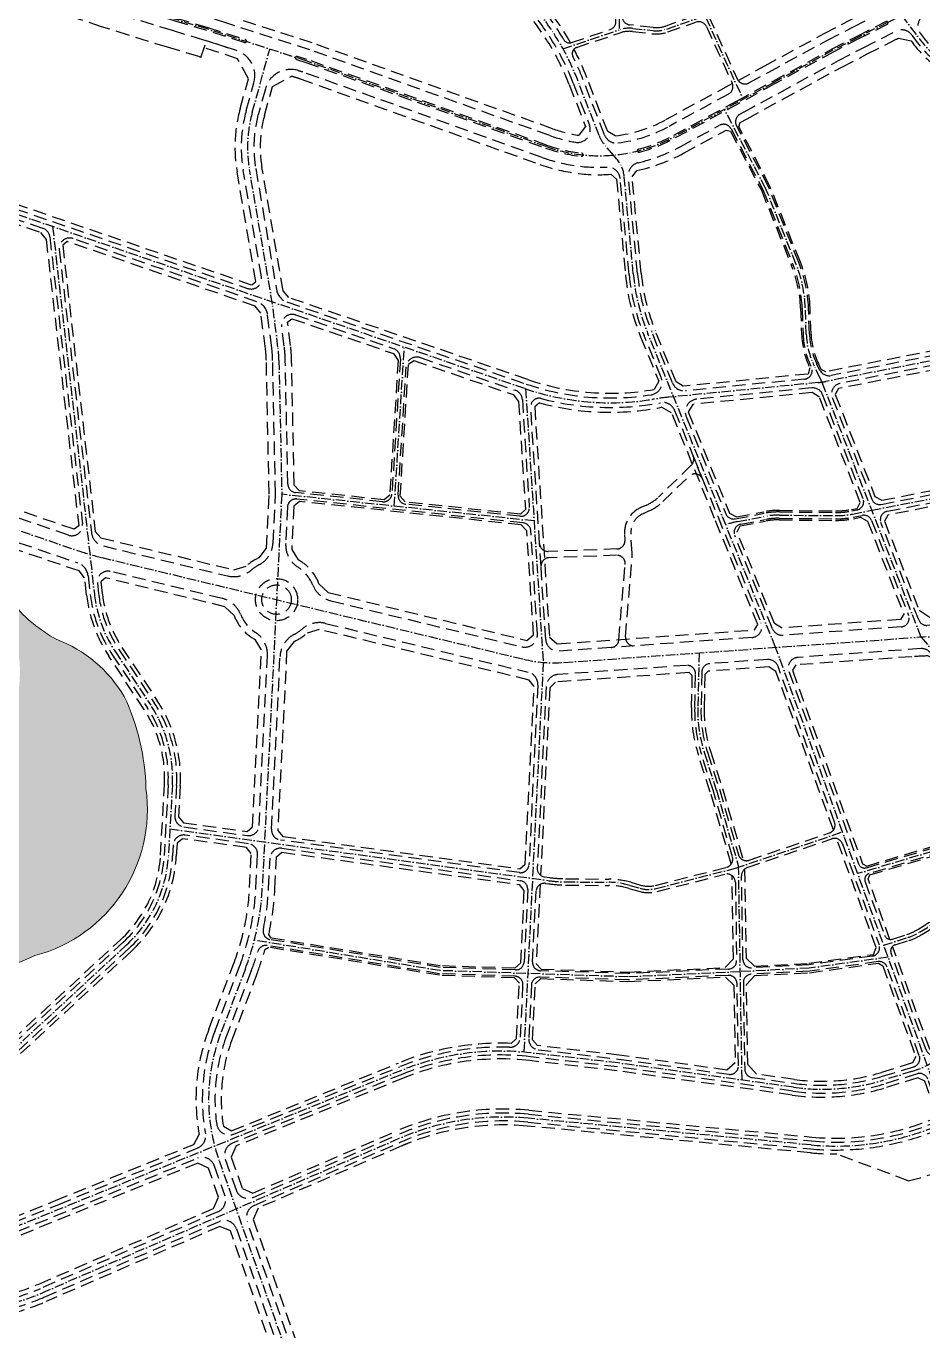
# Model space of a CAD drawing. Header units: metres. Extents: x 566107 to 571261, y 2062953 to 2068466.
# Drawn here: x 567635 to 568487, y 2063615 to 2064854 of the extents above; entities that cross this region are included whole.
import ezdxf

# ---------------------------------------------------------------- set-up
doc = ezdxf.new("R2010")
doc.units = ezdxf.units.M
doc.linetypes.add('ACAD_ISO10W100', pattern=[18.5, 12, -3, 0.5, -3])
doc.linetypes.add('HIDDEN', pattern=[0.375, 0.25, -0.125])
doc.layers.add('datMatNc', color=150, linetype='CONTINUOUS', lineweight=13)
for name, color, linetype in [('hacth sdd', 8, 'CONTINUOUS'), ('LogDg phu', 7, 'CONTINUOUS'), ('TimDg', 222, 'CONTINUOUS'), ('ViaHeSphu', 32, 'CONTINUOUS')]:
    doc.layers.add(name, color=color, linetype=linetype)

msp = doc.modelspace()

# ---------------------------------------------------------------- hatches: boundary and pattern name
at = {"layer": 'hacth sdd'}
h = msp.add_hatch(dxfattribs=at)
h.set_pattern_fill('DASH', color=152, scale=0.5, style=0)
h.set_pattern_definition([(0, (0, 0), (1.5875, 1.5875), [1.5875, -1.5875])])
edge = h.paths.add_edge_path()
edge.add_arc((567409.439482877, 2064045.328761848), 148.5659409522286, 76.35179976346518, 152.7003840690624, ccw=False)
edge.add_line((567444.4950569529, 2064189.699622957), (567477.867174167, 2064177.959347559))
edge.add_line((567477.867174167, 2064177.959347559), (567540.9713856919, 2064159.622732107))
edge.add_arc((567559.9020532921, 2064224.997179553), 68.06018332867325, 253.8504168210014, 340.1410020687476)
edge.add_arc((567488.9586473359, 2064240.859990865), 140.4736999447239, 343.8881606613551, 363.9045468873496)
edge.add_arc((567545.5678099853, 2064239.116065908), 84.30053637577922, 7.70980706688391, 42.30183227612697)
edge.add_line((567607.9172936274, 2064295.853375703), (567546.7788459896, 2064366.386800929))
edge.add_arc((567539.2224577861, 2064359.836915638), 10.00000000062251, 40.9187801760177, 71.1832918045184)
edge.add_line((567542.4478751541, 2064369.302468068), (567229.984379754, 2064475.775406866))
edge.add_line((567229.984379754, 2064475.775406866), (567235.4104146592, 2064484.491091808))
edge.add_line((567235.4104146592, 2064484.491091808), (567556.0925156688, 2064375.217636774))
edge.add_arc((567552.8670983035, 2064365.752084344), 9.999999999186048, 43.03295591236781, 71.18329181774891, ccw=False)
edge.add_line((567560.1767113288, 2064372.576273483), (567623.2950252508, 2064304.968175263))
edge.add_arc((567731.5390515508, 2064395.335912226), 141.0074363763486, 219.8568832772078, 241.3467075162383)
edge.add_arc((567619.0922438592, 2064152.8826137), 126.8974977788511, 30.486607752572297, 69.31085971670842, ccw=False)
edge.add_arc((567534.5939523826, 2064125.388527615), 214.521277917157, 1.1773634486812057, 25.35807071409431, ccw=False)
edge.add_arc((567606.9511447549, 2064109.880586047), 143.5074604831693, -75.14867476411041, 7.977189961455679, ccw=False)
edge.add_arc((567775.1970408432, 2063639.992963159), 356.312927559991, 111.6511517485188, 133.1763741897588)
edge.add_arc((567726.6457406215, 2063691.737588033), 285.3570613012404, 133.1763741899961, 146.7714060176707)
edge.add_arc((567385.2216758681, 2063931.842116379), 132.5291037827885, 268.3869494716492, 320.815577192592, ccw=False)
edge.add_arc((567380.9281455987, 2063779.373453702), 19.99999999942256, 88.38712393226747, 161.948496993472)
edge.add_line((567361.9125784466, 2063785.570889128), (567351.4476648566, 2063753.461435227))
edge.add_line((567351.4476648566, 2063753.461435227), (567332.1915393996, 2063758.920766538))
edge.add_line((567332.1915393996, 2063758.920766538), (567341.2538583825, 2063786.72664483))
edge.add_arc((567322.2382912299, 2063792.924080256), 19.9999999998844, 341.9484969925137, 425.6109726984901)
edge.add_arc((567385.2216758685, 2063931.842116379), 132.529103783184, 198.2797114627122, 245.6111914585301, ccw=False)
edge.add_arc((567491.7679007688, 2063983.816224028), 250.507816456058, 199.0395119997098, 201.9262143987718, ccw=False)
edge.add_arc((567491.767900788, 2063983.816224025), 250.507816473157, 148.8316699562525, 199.0395119975718, ccw=False)

# ---------------------------------------------------------------- linework, layer by layer
at = {"layer": 'datMatNc', "linetype": 'Continuous'}
msp.add_lwpolyline([(567623.2950252508, 2064304.968175263, 0.09404282514558131), (567663.9248170749, 2064271.596620125, -0.171042043311651), (567728.4458793751, 2064217.262403557, -0.105901495999473), (567749.0699404447, 2064129.79638696, -0.3794942581787468), (567643.733790257, 2063971.167110839, 0.09419864720225449), (567531.3911819159, 2063899.834463884, 0.05938919283771991)], format="xyb", dxfattribs=at)
at = {"layer": 'LogDg phu', "linetype": 'HIDDEN', "ltscale": 50}
for points in [[(568112.4684752321, 2064870.586365261, -0.0849013541954209), (568154.7936374525, 2064799.645257384), (568170.2598522492, 2064759.596116322, -0.5794754564461652), (568157.1368115601, 2064743.42912617, -0.04540292158535), (568132.7414940598, 2064749.714826037), (567904.8014558363, 2064831.094908206), (567826.0572873947, 2064856.48927033), (567810.6215260322, 2064861.467179445), (567780.628270253, 2064870.429194893), (567744.2255323324, 2064881.67364383), (567725.2216578388, 2064887.757598304, -0.4156601662961143), (567720.0539075398, 2064897.853450159), (567762.3080602807, 2065027.629061563), (567792.2382649466, 2065119.554005219, -0.4180660477980673), (567802.4216856877, 2065124.650985519), (567935.4803815087, 2065079.386420991, -0.2205237532354463), (567944.6087881036, 2065070.675429731, 0.091448498927731), (567969.5422333549, 2065030.646948267), (568066.6272611186, 2064924.208312495), (568112.4684752186, 2064870.586365277)], [(568200.4631384478, 2064938.531424362, 0.0333845003724167), (568209.2459720343, 2064944.109301342), (568214.461070944, 2064947.932235827, -0.0620810767274913), (568230.0177514625, 2064956.604661068), (568271.4085000171, 2064973.355872329), (568311.771077457, 2064995.621743156, -0.2808392242003739), (568320.0930820504, 2064995.259781566, 0.027535109762419), (568329.9102498464, 2064989.428539927), (568351.4285701868, 2064978.200475462, -0.5186125629709131), (568353.1630346024, 2064965.237877741), (568286.9263036011, 2064903.907214633, 0.1474434992731301), (568277.2792627075, 2064887.482308365), (568275.959785689, 2064882.050068256, 0.0808348235365599), (568275.14470236, 2064871.480522341, -0.3422072071757647), (568269.813035922, 2064863.254595528), (568242.6801300535, 2064853.769837994, -0.1121066771020811), (568230.7991565018, 2064852.421453037), (568208.4059230017, 2064854.900891452, -0.3748521198173825), (568201.2890193721, 2064862.644652898), (568200.2667463932, 2064902.01644406, 0.05448347691001901), (568196.5284022415, 2064929.577042215, -0.3412395672775776), (568200.4631384476, 2064938.531424362)], [(567843.4457248935, 2064840.899850589, -0.9999999999999998), (567842.524945875, 2064838.044650771), (567806.9134676185, 2064849.529066602), (567776.9942865431, 2064858.468948453), (567740.4752443322, 2064869.749322645), (567714.9717985612, 2064877.91406837), (567681.1212176314, 2064888.795377433), (567642.7878017973, 2064900.850206641, -0.9999999999999998), (567643.6877697066, 2064903.712034338), (567682.0302537418, 2064891.654353424), (567715.8881906109, 2064880.770679786), (567741.3753134522, 2064872.61115973), (567777.8664426337, 2064861.339407599), (567807.8034016379, 2064852.394213685), (567843.4457248935, 2064840.899850589)], [(567858.7760916166, 2064615.77055927), (567841.4898764219, 2064716.499695252, -0.1102106737775611), (567844.3176203083, 2064773.486933197), (567851.6259803068, 2064799.985128878, 0.4017190827836611), (567835.1989766508, 2064830.425428776), (567804.095343224, 2064840.456100842), (567774.2324589237, 2064849.379161159), (567737.6250254521, 2064860.686838545), (567712.0698904049, 2064868.868132222), (567678.242603283, 2064879.741953463), (567637.5070886915, 2064892.552178185, 0.4072795587421567), (567625.0416432299, 2064886.238169898), (567565.426164964, 2064711.28610289, 0.4136342786533171), (567571.6475815631, 2064698.60153214), (567845.676032616, 2064604.620022286, 0.569625543045786), (567858.7760916168, 2064615.77055927)], [(568521.6517561462, 2064815.090860337, -0.1298472536618137), (568484.2603084294, 2064847.009686809, -0.4454756986353855), (568488.3665814879, 2064864.372833685)], [(567894.2605470644, 2064811.378546493), (567897.7249617943, 2064810.261300557), (567894.2606445338, 2064811.37851506, 0.4268194137726492), (567862.4873239069, 2064794.232151329), (567855.8856981363, 2064770.296388517, 0.1102106737778145), (567853.3169842246, 2064718.529355574), (567873.0610029805, 2064603.478262682, 0.27418925409048), (567882.9786839861, 2064591.826608011), (568110.2265539983, 2064513.889087827, 0.1234157118596887), (568229.1735321172, 2064503.777877414, 0.4820371392467595), (568238.3663424499, 2064520.148576572), (568222.1089641926, 2064560.074453945, -0.0734979805739072), (568207.9320341868, 2064618.017437851), (568199.43268338, 2064708.924310102, 0.4005344425335604), (568186.9294379365, 2064719.794381566, -0.0976118770399717), (568125.3442759543, 2064728.995724602), (567897.7249617943, 2064810.261300557)], [(568216.4534507046, 2064723.925193594, 0.0665807235424309), (568256.3347181157, 2064739.15062082), (568293.8051917675, 2064759.506984229, -0.4189499738354879), (568304.7144980198, 2064756.182321978), (568334.854190364, 2064698.50261197), (568363.5736313233, 2064626.914749794, -0.0862966128446377), (568372.2611599697, 2064586.026024697), (568373.19022616, 2064561.054375936, 0.1037827789290014), (568380.9298774273, 2064529.968196008), (568380.9252106507, 2064529.977836336, -0.5218782281303203), (568374.5044937346, 2064518.530187338), (568261.4367671732, 2064507.454145239, -0.3318766164643333), (568249.1528984586, 2064514.871499331), (568229.5182683727, 2064563.091441112, -0.0734979805739072), (568215.8972963989, 2064618.762151147), (568207.2614573254, 2064711.128866826, -0.3742049607338671), (568216.4534509359, 2064723.925192624)], [(567421.5781767697, 2064465.425249098), (567502.2878869848, 2064702.282035967, -0.4147930834986336), (567514.9975752464, 2064708.515771983), (567651.1405414958, 2064661.823826402, -0.289486145076956), (567657.8323224561, 2064653.494963915), (567688.832371575, 2064380.986435718, -0.5503608956663817), (567675.6710374157, 2064370.390592392), (567426.57028482, 2064455.27247326, -0.4142135623840932), (567421.57817677, 2064465.425249099)], [(567881.4290269592, 2064536.458196757, 0.0262102819930557), (567880.4564887579, 2064549.675763702), (567878.0398016165, 2064568.776361441, -0.5551137921710348), (567891.2048439893, 2064579.490749219), (567983.946059385, 2064547.683980925, -0.3377163618010151), (567990.6824886815, 2064537.601674485), (567982.6893628682, 2064409.581901837, -0.4268674921836228), (567973.8635507893, 2064402.124790217), (567891.06435295, 2064410.881343194, -0.3776572728676508), (567883.9074833011, 2064418.668683305), (567881.4290269593, 2064536.458196746)], [(568438.3665572025, 2064404.537102656, 0.3631604154700141), (568447.3616027968, 2064399.587191255), (568580.0700087621, 2064425.609957529, 0.4142135623665338), (568586.3811001746, 2064434.999852374), (568566.7141799493, 2064535.295324623, 0.4142135623609168), (568554.9768113943, 2064543.184188889), (568408.2441179897, 2064514.411402737, 0.4671787540553394), (568400.8488152854, 2064500.972559169), (568438.3665572022, 2064404.537102658)], [(568113.1217851493, 2064396.800250237, -0.4648253232173395), (568104.2969548617, 2064388.330610532), (567995.7617948803, 2064399.808908668, -0.4016718517703964), (567988.618702755, 2064408.26306518), (567996.225848721, 2064530.100894315, -0.4950852490940389), (568009.4505496798, 2064538.93689464), (568099.7979232582, 2064507.951124558, -0.3028041335794833), (568106.5331253157, 2064499.134478223), (568113.1217851493, 2064396.800250236)], [(568419.4825996391, 2064393.356119588), (568424.2093785732, 2064394.282992778, 0.4671787539805914), (568430.1256207358, 2064405.034067632), (568391.6874976654, 2064503.835268246, 0.3362288939810305), (568381.3930157686, 2064510.161903484), (568272.0806055521, 2064499.453729771, 0.501640598894518), (568262.1365617528, 2064482.985414113), (568299.7085243193, 2064390.713859231, 0.3572210819571293), (568308.6150696966, 2064385.872203486), (568336.1872424217, 2064391.125297881, -0.0494043886508436), (568350.618725425, 2064392.420911042), (568404.058916631, 2064391.929691736, 0.0507496612979441), (568419.4825996446, 2064393.356119589)], [(567238.0975068556, 2064496.253005058), (567684.1139389406, 2064344.271474453, -0.2900222171443807), (567694.1796880765, 2064331.768582153), (567696.1910948097, 2064314.0871428, 0.1182637780138155), (567716.7542810475, 2064257.526784261), (567750.3159753281, 2064206.760376808, -0.1612753014736324), (567770.1933281597, 2064133.32452829), (567766.4742240764, 2064066.327757155, -0.194580537959424), (567727.8392411614, 2063984.222129992), (567555.2530941562, 2063824.526090134, 0.1582410904385305)], [(568124.5517702826, 2064500.136167859, 0.1126517687590185), (568237.7240264949, 2064496.150805216, -0.3574725224627673), (568251.0943570317, 2064488.89032931), (568268.757047024, 2064445.513200258), (568277.7016103847, 2064423.546587053), (568292.0362701783, 2064388.342640878), (568333.2946570241, 2064287.017736718, -0.5100164278055593), (568324.7421341796, 2064273.271676078), (568213.0306860502, 2064265.330143473), (568190.8209022736, 2064263.751256753), (568141.5342059807, 2064260.24748062, -0.4161700683870292), (568128.7080716714, 2064271.446264145), (568124.2635228494, 2064340.47843208), (568122.8494265091, 2064362.44199688), (568114.5150718996, 2064491.890134383, -0.5125818653976186), (568124.5517702927, 2064500.136167857)], [(568420.6371509262, 2064387.468249742), (568429.2343482169, 2064389.154072536, -0.3631604155023407), (568438.2293938126, 2064384.204161134), (568473.2377061497, 2064294.218932561, -0.505092431414057), (568466.3493481657, 2064283.338489515), (568354.1238811035, 2064275.360415461, -0.3244889016912965), (568344.15314352, 2064281.564008127), (568308.1712900007, 2064369.930474636, -0.47359927324145), (568314.0833529653, 2064380.806104759), (568337.3101733265, 2064385.23131568, -0.0494043886508436), (568350.563576084, 2064386.421164501), (568404.0037672904, 2064385.929945196, 0.0507496612979441), (568420.6371509321, 2064387.468249743)], [(568511.4759443915, 2064262.913659899, 0.6465788739183198), (568506.8129644439, 2064253.013856171), (568510.808303143, 2064248.344249068, -0.1301349856154875), (568528.1360109157, 2064212.374356053), (568537.7471823532, 2064162.428515312), (568546.2425284383, 2064112.376009976, -0.3787678443396496), (568523.1645900165, 2064075.237966441), (568435.9820947133, 2064049.160510827, 0.4311717797736183), (568432.0615615245, 2064041.36495262), (568450.5055067429, 2063990.552702254, 0.4019812738543643), (568457.9543606964, 2063986.879076333), (568471.6761012857, 2063991.217853398, 0.0620029223094082), (568482.2304594732, 2063996.059542572), (568489.5689091698, 2064000.598706115, -0.1290751188773424), (568515.3043351342, 2064008.481099589), (568551.9515164089, 2064009.965487956, -0.1407863282307021), (568580.3844898172, 2064003.030019128), (568610.9246350947, 2063985.585011083, 0.4376639291355856), (568619.3301901944, 2063988.241538043, 0.0575786166144532), (568630.0360716883, 2064020.060965636), (568661.717582733, 2064169.044949098, -0.1030726165613599), (568678.7808175918, 2064207.778546405, 0.4701150434846121), (568674.0557555462, 2064225.645367065, 0.1043802240814016), (568511.4759444033, 2064262.913659586)], [(568276.6066746162, 2064162.461546236, -0.0840475178965197), (568270.2014613365, 2064206.734075518), (568270.9673559279, 2064238.612430619, 0.442317578049204), (568262.4023779393, 2064246.784440786), (568140.3553311349, 2064238.108153639, 0.3793276370500764), (568129.2210111363, 2064226.733181131), (568120.6638802703, 2064054.312224518, 0.3893017981720512), (568127.574269276, 2064045.98888302), (568132.4066558216, 2064045.330622122, 0.0313210640641946), (568147.6359501082, 2064044.220523082), (568188.7038734242, 2064043.803997761, -0.0673851097983944), (568209.4142413168, 2064040.785929229), (568218.8884708363, 2064038.069002846, 0.1331544665534083), (568233.0171336964, 2064037.863783612), (568300.330987911, 2064055.06815037, 0.4238765176455111), (568306.031532165, 2064065.053713084), (568287.9171445635, 2064127.319574756), (568276.606674619, 2064162.461546227)], [(568282.3181430944, 2064164.299786651), (568293.6546028862, 2064129.07706394), (568311.6835634729, 2064067.104846569, 0.4272525342070967), (568321.9378945972, 2064061.764552605), (568398.0724468968, 2064087.6230492, 0.4203117511887166), (568403.019581475, 2064097.92765677), (568349.3857123198, 2064245.686585532, 0.3351596801616457), (568339.2766975646, 2064252.249412604), (568284.4463769599, 2064248.351541919, 0.3866571623602379), (568277.0159707619, 2064240.563829443), (568276.1997304067, 2064206.589963887, 0.0840475178965197), (568282.3181430919, 2064164.299786659)], [(568324.4479943563, 2063959.548174568, -0.424705826430566), (568316.0308649922, 2063967.404332526), (568314.7066022978, 2064047.106897874, -0.325847294647486), (568320.1327069551, 2064054.814807895), (568400.4348835687, 2064082.08880502, -0.408141556476839), (568410.5276008084, 2064077.243396778), (568445.310809231, 2063981.417201571, -0.4771652322379742), (568438.892456551, 2063970.763806326), (568378.6136010257, 2063962.383785308), (568324.4479943559, 2063959.548174568)], [(568207.7602851139, 2064035.018396924), (568217.2345146327, 2064032.301470542, 0.1331544665534083), (568234.5028803506, 2064032.050647033), (568298.8294498478, 2064048.49151061, -0.4844156622562151), (568308.8093413753, 2064040.873563954), (568310.0435744745, 2063966.589553178, -0.4057182846568005), (568302.4101918958, 2063958.465005428), (568206.7982236143, 2063954.092006663), (568123.9681266978, 2063956.833050224, -0.4190570447917587), (568116.242554861, 2063965.225219716), (568119.5693519267, 2064032.258147233, -0.4395720228862801), (568128.6392947098, 2064039.788396101), (568131.5968231522, 2064039.385525736, 0.0313210640595202), (568147.5750991225, 2064038.22083166), (568188.6430224442, 2064037.804306338, -0.0673851097983944), (568207.7602851196, 2064035.018396923)], [(567988.4596499801, 2063311.612451652), (567845.2419260679, 2063718.917182554, -0.3938343611961237), (567851.7990271447, 2063733.911809552), (567990.7109015343, 2063793.989662948, -0.1264325150687229), (568111.61933005, 2063813.130657695), (568380.4521574876, 2063787.736042232, 0.1809899403731771), (568552.1710605883, 2063834.138552459), (568607.9078633706, 2063874.100076154, 0.180157265113955), (568706.7812416861, 2064021.043700236, -0.5324125615979733), (568719.2208880085, 2064025.676720032), (568853.8378658354, 2063929.174354136, -0.07609592180868054), (568907.1382890356, 2063877.090430141), (569015.8432554407, 2063722.312854559, 0.301474966895483), (569096.9135253604, 2063690.598903374), (569123.6060152423, 2063696.364418109, 0.2325209985305559), (569178.0866007659, 2063739.496067874), (569221.1601613133, 2063829.996708547, -0.4620198372561166), (569232.9314739243, 2063833.140310816, 0.08968613654491049), (569382.3472011879, 2063765.382318007, -0.3765396804222741)], [(568577.5889545593, 2063934.304952837, -0.0435897552003494), (568551.3873464074, 2063912.398160274), (568502.0721439103, 2063877.986877154, -0.4929103525564357), (568489.9742885007, 2063881.817960495), (568456.6525122783, 2063973.617974864, -0.4265525776257674), (568460.4835471881, 2063981.386000282), (568473.4850108064, 2063985.497027727, 0.0620029223342549), (568485.3867338703, 2063990.956804882), (568492.7251835667, 2063995.495968425, -0.1290751188773424), (568515.5471650825, 2064002.486015468), (568552.194346357, 2064003.970403835, -0.1407863282307021), (568577.4084925872, 2063997.820082422), (568608.1858091869, 2063980.239598413, -0.4286539042147809), (568610.2675700311, 2063971.801801232, -0.05487407754108401), (568590.2010299384, 2063946.868858466), (568577.5889545499, 2063934.304952828)], [(567609.5273392772, 2063702.327144399), (567798.1196230582, 2063778.865018591, -0.4281684414986346), (567813.9527725921, 2063771.726391516), (567824.0354738234, 2063743.051645125, -0.3938343611780596), (567817.4783727478, 2063728.057018126), (567649.032920091, 2063655.20621789, -0.1703429515990829), (567513.9603407057, 2063645.633880425)], [(567511.5884200135, 2063636.952060786, 0.170342951599138), (567652.605513895, 2063646.945674717), (567818.924954908, 2063718.876998369, -0.4348907271138535), (567835.0089727953, 2063711.843510239), (567969.1340523793, 2063330.397848662, -0.6050621372813725), (567951.0168417208, 2063310.956080458), (567565.3303013468, 2063416.709160621, -0.03490033887283163)]]:
    msp.add_lwpolyline(points, format="xyb", dxfattribs=at)
for points in [[(568321.76773393, 2064799.782738483), (568340.0937476843, 2064809.794390565), (568396.3361005252, 2064840.419505874), (568420.8577061285, 2064853.049593728), (568447.2985319704, 2064866.433398295, 0.420587936317578), (568452.4654424104, 2064882.790545665), (568434.8386761646, 2064915.814005538, 0.1507234613581269), (568394.506664599, 2064955.722716348), (568372.1387641939, 2064967.39408399, 0.3169916071947208), (568363.0026660729, 2064966.171625542), (568291.0027645525, 2064899.504662406, 0.1474434992728812), (568283.1097310939, 2064886.066102732), (568281.7902540754, 2064880.633862624, 0.1681799303067932), (568283.465065779, 2064863.049620962), (568310.654581257, 2064803.481510531, 0.4354044495373408)], [(568250.3676175624, 2064750.134413926), (568310.6033717092, 2064782.858337113), (568344.6425836335, 2064801.454238628), (568400.7832198888, 2064832.023967169), (568425.1779365077, 2064844.588699636), (568451.5889115854, 2064857.957394357, -0.9999999999999998), (568452.9437683062, 2064855.280761534), (568426.5422197857, 2064841.916838343), (568402.1875733724, 2064829.372744419), (568346.0790581442, 2064798.820506436), (568312.0385698773, 2064780.223907646), (568251.7997216955, 2064747.49830358, -0.0607247521905252), (568217.7018359415, 2064734.023022818, -1.017753043112457), (568216.9449374664, 2064736.925970407, 0.0607247521905252)], [(567893.0379833366, 2064824.906745392, 0.999999999944602), (567892.1172043182, 2064822.051545573), (567900.780720585, 2064819.257631132), (568128.5385292263, 2064737.942609312, 0.0577563282772108), (568162.5233850209, 2064730.07362684, 1.03761826594005), (568162.8591291375, 2064733.05478029, -0.0577563282772108), (568129.5472407861, 2064740.767941326), (567901.7456970457, 2064822.09857763)]]:
    msp.add_lwpolyline(points, format="xyb", close=True, dxfattribs=at)
for points, elevation in [([(568120.0694717767, 2064877.084430475, -0.0439147333093754), (568146.029571701, 2064840.68701108, 0.3549365978859249), (568153.1182751157, 2064838.04401697), (568189.9600080996, 2064850.468052746, 0.3290338418331401), (568195.4009400097, 2064858.256264093), (568194.2687678534, 2064901.860708908, 0.0483783359486836), (568191.3838496932, 2064925.257740306), (568191.3838496932, 2064925.257740305, 0.4190859084002039), (568181.6803535087, 2064931.255048001, -0.0257480511665585), (568173.7946795429, 2064929.749708014), (568156.8109413054, 2064927.405821245, 0.1944963129194146), (568142.5100044714, 2064919.192234977), (568140.4295812875, 2064916.540570555, -0.1051588974920348), (568131.4898988986, 2064909.071918969), (568111.420030807, 2064898.458540116, 0.4804947697682678), (568109.6643137418, 2064889.255679556), (568120.069471763, 2064877.084430492)], 0.0008399783477168), ([(568154.5359451004, 2064824.99633348, -0.4547904645067657), (568157.9902392622, 2064833.354993699), (568199.4134155678, 2064847.324016942, -0.1093134295260561), (568211.0125274843, 2064848.575614779), (568230.1388556839, 2064846.457896813, 0.1121066771090604), (568244.6600455808, 2064848.105922873), (568271.4320398704, 2064857.464517772, -0.3875425246821897), (568281.3496445842, 2064853.234502443), (568305.8492970793, 2064799.559474415, -0.3940133229505025), (568302.3905240899, 2064789.207975326), (568245.832621136, 2064758.482096683, -0.0925654265110067), (568197.2835985622, 2064742.76695566, -0.3455183970769982), (568184.5521980796, 2064750.345087325), (568164.1221916464, 2064803.247767155, 0.0233141815721237), (568154.5359451148, 2064824.996333451)], 3.0256135e-09), ([(568509.0710496886, 2064739.011060601, 0.0679081945557611), (568516.3102331603, 2064705.167237714), (568552.8084633028, 2064604.029863225, -0.0381934236646007), (568557.7723560546, 2064586.092804076), (568562.5000107981, 2064561.983164145, -0.4142135623756534), (568556.1889193854, 2064552.593269301), (568399.7748991997, 2064521.922073609, -0.3407357162504407), (568388.8498238621, 2064527.377991166), (568386.3303713432, 2064532.582515319, -0.1037827789290312), (568379.1860778658, 2064561.277450638), (568378.257011676, 2064586.249099385, 0.0862966128446377), (568369.1422275194, 2064629.148745409), (568340.3110026428, 2064701.015247119), (568309.8677695304, 2064759.275857001, -0.4094929608769322), (568313.1391870751, 2064770.010449925), (568316.583364075, 2064771.881547667), (568350.6278940934, 2064790.4803545), (568406.634692736, 2064820.977205714), (568430.862450165, 2064833.455944252), (568461.2929472033, 2064848.859238674, -0.3812289717213299), (568476.7334971577, 2064844.754002133, 0.082022254298913), (568499.686021085, 2064819.926257899, -0.2117664195249968), (568503.5191778238, 2064812.782597577), (568509.0710496898, 2064739.011060586)], 3.0256135e-09), ([(567869.4316825207, 2064536.205755824, 0.0262102819930557), (567868.5514009075, 2064548.169482427), (567864.554465218, 2064579.759777873, 0.2860795203820338), (567854.5393091518, 2064592.065656353), (567679.941572522, 2064651.946149938, 0.5510054199656702), (567666.7615198985, 2064641.35670566), (567697.2895344235, 2064372.997637099, 0.3151290315823712), (567708.6801652601, 2064360.11030573), (567826.6414379558, 2064331.691367495, 0.2424061696268835), (567848.8846956748, 2064337.116405219, -0.0602861032696012), (567856.2497694644, 2064342.095198122, 0.2679491923692663), (567869.807588621, 2064363.099615266), (567872.1015178686, 2064409.320887496), (567869.4316825209, 2064536.205755815)], 3.0256135e-09), ([(568606.6438192399, 2064272.537108377, 0.0687666951683589), (568490.7007787173, 2064284.751398885, -0.3181584851590053), (568482.986323866, 2064289.84662962), (568447.0228602618, 2064382.286975261, -0.4671787540943268), (568452.939102425, 2064393.038050117), (568581.5131978712, 2064418.250120222, -0.4142135623796562), (568590.9030927152, 2064411.93902881), (568616.4136253853, 2064281.84286265, -0.5484815551934688), (568606.6438191483, 2064272.537108046)], 3.0256135e-09), ([(567907.4564781755, 2064323.005436163, 0.2424061696295774), (567924.7887491707, 2064308.045959882), (568106.061311674, 2064264.374222201, 0.5052966172027012), (568120.8471126206, 2064276.811444829), (568114.5558911726, 2064374.525897501, 0.3653505085556579), (568107.4137808383, 2064381.967525928), (567892.3439526493, 2064404.712557201, 0.4306460191103084), (567883.512426778, 2064397.153469451), (567881.7928374627, 2064362.5047958, 0.2679491924890588), (567893.2042867249, 2064340.261171412, -0.1548451714326683), (567907.4564781775, 2064323.005436159)], 3.0256135e-09), ([(567704.1398282414, 2064314.99137553, 0.1182637780474158), (567723.4277781249, 2064261.938636112), (567756.9894724038, 2064211.172228662, -0.1612753014692465), (567778.1810303831, 2064132.881117429), (567776.5692277516, 2064103.845745043, 0.3909915685067091), (567785.2041344199, 2064093.382987489), (567845.1462302014, 2064085.217759526, 0.4395720229050724), (567856.4836586801, 2064094.630570609), (567864.4845912796, 2064255.844472274, 0.2679491924267486), (567853.0731420203, 2064278.088096655, -0.1548451714326683), (567838.8209505696, 2064295.343831903, 0.2424061696295776), (567821.4886795743, 2064310.303308185), (567715.274800479, 2064335.892093392, 0.5207633259302888), (567702.9967207868, 2064325.039957354), (567704.1398282432, 2064314.991375518)], 3.0256135e-09), ([(567897.392733067, 2064281.232862844, -0.2424061696268835), (567919.6359907895, 2064286.657900571), (568112.1008081929, 2064240.289752506, -0.3604943507620905), (568121.2754615536, 2064228.028718863), (568112.8133461332, 2064057.52226525, -0.4395720228857356), (568103.7434033502, 2064049.992016383), (567876.9704694008, 2064080.882706431, -0.3893017981580232), (567868.3324831435, 2064091.286883304), (567876.469840121, 2064255.249652795, -0.2679491924593307), (567890.0276592788, 2064276.254069944, 0.0602861032955903), (567897.3927330703, 2064281.232862847)], 3.0256135e-09), ([(568522.2441079551, 2064211.240566169, 0.1301349856154875), (568506.249300782, 2064244.443544327), (568493.6577533145, 2064259.160088762, 0.237845581189893), (568485.3503086764, 2064262.633740847), (568368.3149143117, 2064254.313730536, 0.4979481703326025), (568359.6241142949, 2064240.926904304), (568425.9097777548, 2064058.312843832, 0.3974562860066725), (568433.2691334289, 2064054.611685121), (568521.4451787726, 2064080.986324901, 0.3787678443396496), (568540.3271283921, 2064111.371996882), (568531.8428176469, 2064161.359484689), (568522.2441079568, 2064211.24056616)], 3.0256135e-09), ([(567606.1428967415, 2063710.666541783), (567666.2524937718, 2063735.061287331), (567798.3467117861, 2063788.670111813, 0.3559510431066859), (567805.63462334, 2063801.968336056, -0.1373555889736995), (567814.4464194839, 2063899.173747891), (567837.9147240459, 2063960.884111685, 0.0786159736822154), (567853.5501365128, 2064035.521891922), (567855.1154982419, 2064067.062974004, 0.3893017981580232), (567846.4775119846, 2064077.467150877), (567786.3744697592, 2064085.654302737, 0.4378232372372239), (567775.0401208692, 2064076.300072335), (567774.4619263001, 2064065.8843463, -0.1945805379506044), (567733.2725643489, 2063978.350247914), (567560.6864173368, 2063818.654208049, 0.1582410904113171), (567524.1918915194, 2063753.455359288), (567517.5814736389, 2063720.23342773, 0.405944946066114), (567525.1608179356, 2063708.533356261), (567539.3667227975, 2063705.286080402, 0.1537597788545987), (567606.1433053197, 2063710.666707601)], 3.0256135e-09), ([(567865.5353853543, 2064034.927072448), (567866.9643227054, 2064063.719286698, -0.4395720229050725), (567878.3017511843, 2064073.132097782), (568104.7338018437, 2064042.287842376, -0.3893017981769269), (568111.6441908494, 2064033.964500878), (568108.2327482417, 2063965.226017431, -0.4093866115814054), (568099.9779882899, 2063957.626940571), (568028.5002333381, 2063959.99230832), (567867.1233838946, 2063986.439118475, -0.4262106579064314), (567860.5818165325, 2063995.948434233, 0.0384278910925217), (567865.5353853551, 2064034.927072465)], 3.0256135e-09), ([(568410.9328797712, 2064076.126871227, 0.0042650892808871), (568410.8733051176, 2064076.286731729)], 3.0256135e-09), ([(567855.3886202185, 2063975.181592945, -0.0191372391269328), (567849.1310181736, 2063956.618581701), (567825.6627136121, 2063894.908217909, 0.1265448261712807), (567816.2812840547, 2063811.236485255, 0.4880689339657696), (567832.6763052465, 2063801.792946884), (567990.2321437331, 2063865.73505895, -0.1053407252746838), (568094.3529449073, 2063884.211253531, 0.4097385502501666), (568104.6834433697, 2063893.709693622), (568107.1420972617, 2063943.250066796, 0.4190570447673184), (568099.4165254248, 2063951.642236288), (568027.9133841614, 2063954.008444131), (567864.3554992151, 2063980.812687413, 0.3782212791646062), (567855.3886202236, 2063975.181592963)], 3.0256135e-09), ([(568364.4139306172, 2063849.968498592, 0.1089738402766571), (568448.6861715725, 2063856.698212802), (568478.3416211476, 2063865.767154338, 0.4293539329976742), (568483.5220164828, 2063876.147021754), (568452.9859155854, 2063960.272624256, 0.3539446748079138), (568444.3644164478, 2063965.466820174), (568379.1845794882, 2063956.405460285), (568323.9772413133, 2063953.515314108, 0.4037985687268275), (568316.3965787013, 2063945.39335192), (568317.7612864468, 2063863.25654572, 0.3697896320854237), (568324.6644114667, 2063855.464847783), (568364.41393062, 2063849.968498592)], 3.0256135e-09), ([(568302.04480061, 2063952.442021224), (568206.836127159, 2063948.087467931), (568123.406663833, 2063950.848345943, 0.4093866115866714), (568115.151903881, 2063943.249269082), (568112.624995299, 2063892.333605624, 0.3948708746189881), (568121.4545347166, 2063881.905216804), (568197.9730260044, 2063872.983049481), (568302.6107079451, 2063858.514314998, 0.460078214313185), (568311.7053749015, 2063866.571817167), (568310.409210007, 2063944.583277705, 0.4227601802080071), (568302.0448006097, 2063952.442021224)], 3.0256135e-09), ([(568498.3825028468, 2063812.786145892, 0.4014530278472636), (568502.8464538773, 2063822.909054527), (568491.5508249939, 2063854.028010698, 0.3992335654791629), (568481.6913685104, 2063858.948678787), (568450.879481486, 2063849.526086784, -0.1089738402766571), (568363.3866453372, 2063842.539186043), (568197.024962574, 2063865.542782563), (568114.1745066509, 2063875.203266165, 0.1260630180271402), (567993.0525125235, 2063858.785561135), (567831.2656694563, 2063793.126347555, 0.4003950387642123), (567824.4577000267, 2063778.026581611), (567834.7672225076, 2063748.706765843, 0.4348907271224399), (567850.8512403951, 2063741.673277714), (567987.7337400307, 2063800.873448925, -0.1262595102510421), (568112.3246587549, 2063820.597418132), (568381.1574861804, 2063795.20280267, 0.1221367043776921), (568498.3825030389, 2063812.786145401)], 3.0256135e-09)]:
    msp.add_lwpolyline(points, format="xyb", dxfattribs=dict(at, elevation=elevation))
msp.add_lwpolyline([(567827.5536276345, 2064832.890992454), (567804.095343224, 2064840.456100842)], dxfattribs=at)
msp.add_circle((567873.1387143725, 2064309.174634033, 3.0256135e-09), 20, dxfattribs=at)
at = {"layer": 'TimDg', "linetype": 'ACAD_ISO10W100', "ltscale": 0.75}
msp.add_line((567874.5039448326, 2064548.922623064), (567869.3637835957, 2064589.548548704), dxfattribs=at)
at = {"layer": 'TimDg', "linetype": 'ACAD_ISO10W100', "ltscale": 0.75, "elevation": 3.0256135e-09}
for points in [[(568002.3813178738, 2065650.407183904), (568092.4179809171, 2065353.487780277), (568110.4298477746, 2065301.947310646, -0.0132965782069828), (568112.4551466685, 2065295.616253262), (568161.747584562, 2065126.125437117), (568174.0200758583, 2065086.79578962, -0.0577996226111657), (568179.3749111196, 2065058.494337125), (568185.7568498529, 2064969.420825461, 0.0403082202994431), (568188.8055028704, 2064949.53170356), (568192.1744098875, 2064935.31468689), (568194.2007093335, 2064926.400113608, -0.0494265828732528), (568197.2677571231, 2064901.938576491), (568198.6131121218, 2064850.123614017)], [(568193.0832087187, 2064731.240113768), (568184.7157054999, 2064740.92365648, -0.0862336663825151), (568179.4295796582, 2064749.730688863), (568159.4579145457, 2064801.446512279, 0.0849013541956927), (568116.2689734908, 2064873.835397884)], [(568145.1227007235, 2064832.181700382), (568198.4547757643, 2064850.166728627, -0.1093134295141958), (568211.3426778932, 2064851.55739289), (568230.4690060929, 2064849.439674925, 0.1121066771025103), (568243.670087817, 2064850.937880434), (568279.9746217163, 2064863.628732754)], [(568485.3099412222, 2064273.531259812), (568391.87573169, 2064513.694185118, 0.0199553854456234), (568389.4852442734, 2064519.180222834), (568383.6301243854, 2064531.275355664, -0.1037827789290157), (568376.1881520129, 2064561.165913287), (568375.2590858226, 2064586.137562048, 0.086296612831595), (568366.3579294202, 2064628.031747604), (568337.5825965035, 2064699.758929544), (568298.490694302, 2064774.570893679)], [(568510.3495453928, 2063813.961701327), (568347.0552813385, 2064263.830150309), (568225.8136162782, 2064561.582947539, -0.0734979805268285), (568211.9146652934, 2064618.389794492), (568203.2620039929, 2064710.936436331, 0.1560987163167979), (568196.0918074201, 2064727.75832317), (568193.0832087187, 2064731.240113768)], [(566803.1554961894, 2064656.081977068), (567685.0255780105, 2064355.581916561, 0.0230043455598889), (567707.1069396714, 2064349.174598789), (568107.6248733317, 2064252.68280823, 0.0769972865294169), (568145.7657517053, 2064249.520539343), (568475.0604647789, 2064272.929999566, -0.1609279775912595), (568727.3868973779, 2064208.997598203), (569232.8136818934, 2063846.674202743, 0.1296282518077459), (569447.2422016178, 2063764.948266778), (569685.3651785232, 2063739.535575265)], [(567875.4303547401, 2064536.331976281), (567878.104649222, 2064409.235186033), (567859.5427609335, 2064035.224482185, -0.0786159736723757), (567843.5228711085, 2063958.75134669), (567820.0545665488, 2063897.040982902, 0.1772023395655189), (567818.5340301701, 2063776.785366473), (568075.9617958516, 2063044.672441034)], [(569016.6601467041, 2064412.793872978), (568952.2650847611, 2064323.957233456, -0.1457533219444159), (568839.0024254879, 2064237.11857609), (568804.9881959426, 2064224.135160361, 0.2535328776076914), (568727.3880973246, 2064133.772245777), (568704.4051833819, 2064027.485417871, -0.1860575808702756), (568605.7228099433, 2063877.147704989), (568549.9860071612, 2063837.186181295, -0.1809899403731052), (568380.8048218403, 2063791.46942245), (568111.9719944025, 2063816.864037913, 0.1262595102391276), (567989.2223207826, 2063797.431555936), (567650.8192169928, 2063651.075946304, -0.170342951608247), (567512.7743803526, 2063641.292970607), (567327.3922416337, 2063691.9403866)], [(568485.3099412222, 2064273.531259812), (568508.5288019626, 2064246.393896698, -0.1301349856419403), (568525.1900594361, 2064211.807461107), (568534.795, 2064161.894), (568543.2848284153, 2064111.874003428, -0.3787678443040013), (568522.3048843951, 2064078.112145672), (568425.0291292712, 2064049.015660445)], [(568274.4500835371, 2064258.668669052), (568273.2005958714, 2064206.6620197, 0.0840475179058245), (568279.4624088567, 2064163.380666439), (568290.7858737247, 2064128.198319348), (568311.5444135903, 2064056.843526677), (568314.9322729189, 2063852.940569903)]]:
    msp.add_lwpolyline(points, format="xyb", dxfattribs=at)
at = {"layer": 'TimDg', "linetype": 'ACAD_ISO10W100', "ltscale": 0.75}
for points in [[(568466.6627547967, 2064864.155845218, -0.00746186775433512), (568453.450431034, 2064857.218440605), (568425.8600781467, 2064843.25276899), (568401.4853966306, 2064830.698355794), (568345.3608208888, 2064800.137372532), (568311.3209707933, 2064781.54112238), (568251.083669629, 2064748.816358753, -0.2132928836256542), (568129.0428850079, 2064739.355275319), (567901.2632088154, 2064820.678104382), (567807.3584346282, 2064850.961640143), (567777.4303645884, 2064859.904178026), (567740.9252788923, 2064871.180241187), (567715.429994586, 2064879.342374078), (567681.5757356866, 2064890.224865429), (567618.4028944597, 2064910.091026453), (567598.4782925664, 2064916.177658895), (567588.7381270727, 2064919.691336821), (567540.5281332404, 2064937.187514827), (567508.7817614633, 2064950.125975439), (567374.5248677114, 2064999.613176575), (567294.7494405756, 2065028.896262279), (567133.511157687, 2065081.394470191)], [(568366.9009205097, 2064973.869678907), (568288.9645340767, 2064901.705938519, 0.1474434992721471), (568280.1944969007, 2064886.774205549), (568278.8750198825, 2064881.34196544, 0.1681799303080862), (568280.7359217752, 2064861.803919149), (568316.307042815, 2064783.872980366)], [(568466.6627547964, 2064864.155845218), (568483.3151697742, 2064841.906827512, 0.1205616375841493), (568520.0261963746, 2064811.711503085)], [(567869.3637835956, 2064589.548548703), (567847.4034303232, 2064717.514525413, -0.1102106737777026), (567850.1016592222, 2064771.891660857), (567866.6370787688, 2064831.844753326)], [(567660.4823195109, 2064663.377242719), (567700.1654615264, 2064314.539259159, 0.1182637780138519), (567720.0910295862, 2064259.732710187), (567753.6527238667, 2064208.966302734, -0.1612753014732871), (567774.1871792714, 2064133.102822859), (567770.4680751881, 2064066.106051725, -0.1945805379595189), (567730.5559027551, 2063981.286188953), (567557.9697557499, 2063821.590149095, 0.1582410904384785), (567520.2687993197, 2063754.235966483), (567510.904921454, 2063707.175990063)], [(568751.9843543496, 2064586.40105999), (568394.6248814103, 2064516.3265084, -0.0240008920084946), (568387.504943185, 2064515.282163512), (568245.6414643571, 2064501.385307958)], [(568299.6933561373, 2064380.144502342, -0.0412570635776084), (568310.8850142995, 2064383.250714563), (568336.7487078736, 2064388.178306781, -0.0494043886500649), (568350.5911507545, 2064389.421037772), (568404.0313419584, 2064388.929818466, 0.0507496612870422), (568420.0598752826, 2064390.412184665), (568438.4361080006, 2064394.015576672)], [(567771.8729792464, 2064091.414307035), (568132.0017394781, 2064042.35807393, 0.0313210640604466), (568147.6055246058, 2064041.220677372), (568188.6734479332, 2064040.80415205, -0.0673851097826389), (568208.5872632153, 2064037.902163077), (568218.0614927368, 2064035.185236694, 0.1331544665284441), (568233.7600070235, 2064034.957215322), (568308.8262284293, 2064054.142965701), (568410.6186296928, 2064088.715947113)], [(568449.5558051714, 2063981.07707694), (568472.5805560437, 2063988.357440562, 0.0620029223260638), (568483.8085966717, 2063993.508173727), (568491.147046369, 2063998.047337271, -0.1290751188640474), (568515.4257501083, 2064005.483557529), (568552.0729313811, 2064006.967945896, -0.140786328240474), (568578.8964912021, 2064000.425050775), (568618.2733678067, 2063977.932363758)], [(568503.9901883842, 2063874.752560298, -0.078273608724977), (568476.0102018021, 2063861.132750943), (568449.7828265294, 2063853.112149793, -0.10897384027388), (568363.9002879786, 2063846.253842317), (568197.4989942806, 2063869.262916023), (568114.608819631, 2063878.928030887, 0.1260630180176284), (567991.6423281325, 2063862.260310044), (567607.8351180078, 2063706.49684309, -0.1537583307290587)]]:
    msp.add_lwpolyline(points, format="xyb", dxfattribs=at)
at = {"layer": 'TimDg', "linetype": 'ACAD_ISO10W100', "ltscale": 0.75, "elevation": 3.0256135e-09}
for points in [[(568108.766692864, 2064509.632468775), (567097.5942868897, 2064856.426785501)], [(568109.6340272921, 2064509.336780963), (568126.3535200837, 2064249.651741776), (568107.9886466521, 2063879.610766876)], [(568117.7104171094, 2064383.895319768), (567878.104649222, 2064409.235186033)], [(568453.7812623507, 2063969.804810092), (568378.8990902569, 2063959.394622797), (568313.220660535, 2063955.95630701), (568206.8171753866, 2063951.089737297), (568028.2068087497, 2063957.000376225), (567852.1024699112, 2063985.860761299)]]:
    msp.add_lwpolyline(points, dxfattribs=at)
at = {"layer": 'TimDg', "linetype": 'ACAD_ISO10W100', "ltscale": 0.75}
for points in [[(567984.9679299747, 2064397.933699984), (567994.391199284, 2064548.858985383)], [(568438.4361080006, 2064394.015576672), (568814.8565916704, 2064467.827798286)]]:
    msp.add_lwpolyline(points, dxfattribs=at)
for centre, radius, start, end in [((567754.9570210058, 2064533.797048597), 120.4999999976029, 1.205405584761994, 7.210984753451401), ((568189.8700886525, 2064746.111303362), 249.9999999998007, 251.0699491034277, 279.2236772350636), ((568270.0146405554, 2064252.576248072), 250, 95.59480744720155, 99.22367723506366)]:
    msp.add_arc(centre, radius, start, end, dxfattribs=at)
at = {"layer": 'ViaHeSphu', "linetype": 'HIDDEN', "ltscale": 50}
for points in [[(567756.2619425982, 2064885.282053774), (567746.3256936127, 2064888.351263694), (567727.3511922712, 2064894.425814564), (567724.1372531939, 2064900.704649825), (567762.1500511771, 2065017.453744991), (567795.7305302816, 2065120.589813858), (567799.4994788937, 2065122.476238599), (567933.9897349967, 2065076.724678821), (567940.4210447479, 2065070.411427037, 0.0938702190959128), (567966.586935835, 2065027.951356205), (568063.6286386276, 2064921.560219526), (568109.4280766143, 2064867.987139175, -0.0849013541954209), (568151.0622157779, 2064798.204253468), (568166.4781167079, 2064758.285398139), (568160.1401293136, 2064750.046116973, -0.0490109050092553), (568135.0951543656, 2064756.307267403), (567907.0530675771, 2064837.723783367), (567831.5532713552, 2064862.071861499)], [(567801.369742397, 2064823.998295103), (567799.2007061174, 2064824.697791889), (567769.4356004265, 2064833.591635858), (567732.6746452918, 2064844.946734581), (567707.0297341333, 2064853.156769438), (567673.2429046775, 2064864.017585514), (567630.5003178176, 2064877.458980529), (567624.1178963071, 2064874.22615083), (567568.1090227178, 2064709.858297245), (567571.2258907255, 2064703.503453114), (567849.5630966482, 2064608.04420149), (567853.4469815386, 2064611.350095159), (567835.5763225206, 2064715.484865091, -0.110210673777475), (567838.5335813938, 2064775.082205537), (567846.4273940292, 2064803.703098859), (567836.1395757907, 2064822.767091235), (567804.2855426219, 2064833.039761193)], [(568557.2856292032, 2064557.394022114), (568394.6476888128, 2064525.502379084), (568390.3965942338, 2064527.625350399), (568387.6804948221, 2064533.236095147, -0.1037827789289095), (568380.6850407922, 2064561.333219313), (568379.7559746024, 2064586.30486806, 0.0862966128446377), (568370.534376569, 2064629.707244311), (568341.6752057128, 2064701.643405905), (568312.1719956107, 2064758.105050689), (568313.4187439547, 2064762.196040534), (568319.9321597997, 2064765.734545576), (568353.9796679511, 2064784.334979388), (568409.9115175304, 2064814.791019299), (568434.045777813, 2064827.221601236), (568461.5795713575, 2064841.15864367)], [(568461.5795713823, 2064841.158643683, 0.0012018388294576), (568463.7986511928, 2064842.288605217), (568475.684180916, 2064839.585958776), (568477.310723231, 2064837.412762347, 0.0639565844521679), (568496.382323125, 2064817.754490225)], [(567895.4733500539, 2064803.632425396), (568122.9906156487, 2064722.403283235, 0.1025239103060579), (568190.5163687847, 2064712.984873435), (568195.9655701398, 2064708.409301275), (568204.4472319697, 2064617.691625777, 0.0734979805739072), (568218.8673936178, 2064558.75452205), (568236.0419210279, 2064516.57625293), (568231.8045854388, 2064508.787688904, -0.1269972164652781), (568111.6864151225, 2064518.145706849), (567884.8959123697, 2064595.92636717), (567879.3206438776, 2064602.476396669), (567859.230538126, 2064719.544185736, -0.1102106737779323), (567861.6697370507, 2064768.701116177), (567869.2899751461, 2064796.330100001), (567887.5541550851, 2064806.186302194), (567895.4733500539, 2064803.632425396), (567887.5541550849, 2064806.186302194)], [(568232.7598389476, 2064564.411373007, -0.0734979805739072), (568219.382098616, 2064619.087963221), (568210.8347673581, 2064710.508022047), (568215.2698451903, 2064716.478716065, 0.0708601498457121), (568259.6762944257, 2064732.999696681), (568300.2371615471, 2064755.034959938), (568304.2626338939, 2064753.808178359), (568333.4899872943, 2064697.874453183), (568362.1814822736, 2064626.356250892, -0.0862966128446377), (568370.7621970433, 2064585.970256021), (568371.6912632337, 2064560.998607261, 0.1037827789291002), (568379.5797539485, 2064529.31461618), (568377.8995081055, 2064523.384300304), (568259.3682544035, 2064511.773054585), (568252.5064562126, 2064515.916406168), (568232.7598389388, 2064564.411373028)], [(567887.4276991785, 2064536.584417222, 0.0262102819930557), (567886.4090326828, 2064550.42890434), (567883.604500939, 2064572.594881795), (567887.7064604321, 2064575.93326715), (567984.1753077314, 2064542.848060528), (567988.5933078936, 2064536.235710049), (567980.6144977725, 2064408.44522087), (567975.3306499524, 2064403.980788292), (567895.000315666, 2064412.476242914), (567889.9228606536, 2064418.000986416), (567887.4276991788, 2064536.584417211)], [(568419.1939618173, 2064394.82808705), (568424.3947824386, 2064395.847914984), (568427.4884770651, 2064401.469818481), (568388.5698751139, 2064501.50604012), (568381.7808303374, 2064505.67835402), (568268.4407250434, 2064494.575629875), (568264.1139351567, 2064487.410039792), (568303.2236155679, 2064391.362062099), (568310.0208843949, 2064387.667022745), (568335.9065096956, 2064392.598793431, -0.0494043886508436), (568350.6325127602, 2064393.920847677), (568404.0727039663, 2064393.429628371, 0.0507496612979441), (568419.1939618228, 2064394.828087051)], [(567552.8760152615, 2063827.095038543), (567725.4621622667, 2063986.791078401, 0.1945805379596907), (567762.9796043538, 2064066.521749406), (567766.6987084372, 2064133.518520542, 0.1612753014733883), (567747.3963203568, 2064204.830191623), (567713.834626076, 2064255.596599076, -0.1182637780136867), (567692.7135239326, 2064313.691540986), (567690.8816555535, 2064329.794733403), (567685.5837338901, 2064336.375400482), (567241.4520136836, 2064487.714709426)], [(568213.0306860497, 2064265.330143473, -0.4602791025975921), (568204.4914130295, 2064273.978900357), (568210.8901885414, 2064350.240366085, 0.0385808243400055), (568210.9104864978, 2064353.322177873), (568209.6349224775, 2064371.375761005, -0.3168479002464539), (568221.5402573758, 2064391.095961601), (568226.7209503902, 2064393.372143381, 0.0891494378680216), (568239.9338851784, 2064402.253389164), (568264.7253676831, 2064426.274962812, -0.5313779095430174), (568277.7016103847, 2064423.546587053), (568268.7570470236, 2064445.513200259, -0.3060133540996677), (568266.914681383, 2064436.750850122), (568235.7586812829, 2064406.562411377, -0.0891494379035753), (568224.3074711307, 2064398.865331696), (568219.1267781146, 2064396.589149915, 0.3168479002806277), (568203.6498427466, 2064370.95288914), (568204.0108103859, 2064365.843965416, -0.4244742860849059), (568196.3157024316, 2064357.285214379), (568131.1178951735, 2064354.961080634, -0.4058431648490715), (568122.8494265091, 2064362.44199688)], [(568420.9257887478, 2064385.996282281), (568427.7099623336, 2064387.326589599), (568434.4293841174, 2064383.628938248), (568468.7863021704, 2064295.318050989), (568465.6117524229, 2064290.30371988), (568352.7716216753, 2064282.281949572), (568345.8985913564, 2064286.558210994), (568310.4568900599, 2064373.598138187), (568313.482924901, 2064379.164729047), (568337.5909060529, 2064383.75782013, -0.0494043886508436), (568350.5497887488, 2064384.921227866), (568403.9899799549, 2064384.43000856, 0.0507496612979441), (568420.9257887537, 2064385.996282282)], [(567540.3696818175, 2063709.672887126, 0.1537583307205531), (567604.4506754692, 2063714.836240473), (567663.159619305, 2063738.662548035), (567794.5180536133, 2063791.97276369), (567799.6265191694, 2063801.46818689, -0.1365395607139143), (567808.838272419, 2063901.306512879), (567832.3065769786, 2063963.016876667, 0.0786159736725775), (567847.557512092, 2064035.819301659), (567849.1689248804, 2064068.288284442), (567844.4625193389, 2064073.956998682), (567783.8653700377, 2064082.211457114), (567778.6339912604, 2064077.89400378), (567777.9565460224, 2064065.690354043, -0.1945805379593666), (567735.6496432436, 2063975.781299505), (567563.0634962382, 2063816.085259646, 0.1582410904384919), (567527.6245971939, 2063752.772327992), (567520.9520974776, 2063719.238392178), (567524.8506152229, 2063713.220333827), (567540.3696818111, 2063709.672887128)], [(567871.5280097751, 2064034.629662711), (567873.0371042802, 2064065.036994622), (567878.2391927169, 2064069.35598775), (568103.38650458, 2064038.686737656), (568108.0929101219, 2064033.018023416), (568104.6663369567, 2063963.974668486), (568099.4212310236, 2063959.146186087), (568028.6469456322, 2063961.488274367), (567868.0075204496, 2063987.814233735), (567865.7094760597, 2063991.225351545, 0.0418600289752938), (567871.5280097759, 2064034.629662729)], [(569375.0369996732, 2063760.042477609, -0.086287519710066), (569229.3879120104, 2063827.080669725), (569223.1376173678, 2063825.425579282), (569181.4726469042, 2063737.884487423, -0.2325209985519993), (569124.3977477839, 2063692.698949573), (569097.7052579023, 2063686.933434839, -0.3014749668627153), (569012.7744989444, 2063720.157574167), (568904.10496802, 2063874.884695588, 0.0760324811871171), (568851.6530179791, 2063926.126577923), (568718.3365787626, 2064021.696631603), (568710.0363425271, 2064018.562381031, -0.1785015631913096), (568610.0929167675, 2063871.052447296), (568600.3873679684, 2063864.093875959), (568585.7719437418, 2063812.545233302, -0.1090919456261449), (568472.9681844038, 2063757.318313634), (568405.122554185, 2063782.862700865, -0.0243338313312196), (568380.0994931236, 2063784.002662015), (568111.2666656972, 2063809.397277476, 0.1262595102510421), (567992.1994822854, 2063790.547769959, -0.008719332664032107), (568000.0190986011, 2063793.76899728)], [(567862.0549383449, 2063976.646787895, -0.0222794614904122), (567854.7391652386, 2063954.485816712), (567831.2708606771, 2063892.77545292, 0.1311250186680792), (567822.6588771008, 2063809.169425498), (567830.3954697519, 2063804.914352681), (567988.8219593421, 2063869.20980786, -0.1067196224065317), (568095.8850020794, 2063887.907077837), (568101.1267317669, 2063892.653787342), (568103.724478661, 2063944.996799494), (568098.975055623, 2063950.156024464), (568027.7666718672, 2063952.512478084), (567865.8115301143, 2063979.054060117), (567862.0549383371, 2063976.646787867)], [(568610.0291277614, 2063978.603762316, -0.0647460977319137), (568587.5544578132, 2063949.525577493), (568574.9423824247, 2063936.961671855, -0.0435897551783295), (568549.2414419539, 2063915.473480433), (568499.2757975714, 2063880.608330375), (568493.4693709037, 2063882.447078129), (568458.0814538057, 2063979.939218896)], [(567992.1994822861, 2063790.547769959), (567855.6412375284, 2063731.487835407), (567850.9522454423, 2063720.765156816), (567993.6771698361, 2063314.861925459), (568002.7462861969, 2063306.393753729), (568933.2008314035, 2063049.270072513), (568906.5649452233, 2062952.882679315), (568065.3217940028, 2063185.353504414), (568057.0900442739, 2063183.03075877), (568048.1108091007, 2063173.414311299), (568046.3569996293, 2063165.042871563), (568087.2823553333, 2063048.653010469), (568064.6412363701, 2063040.6918716), (568010.5490822896, 2063194.52751191), (568001.479965929, 2063202.99568364), (567869.5545053685, 2063239.452230863), (567541.3990164183, 2063329.430620296, -0.0349003388820263)], [(567515.1463010447, 2063649.974790246, 0.170342951608238), (567647.2466231885, 2063659.336489477), (567813.3867646622, 2063731.190268055), (567818.0757567486, 2063741.912946646), (567808.3611236763, 2063769.540923835), (567798.2946130466, 2063774.079570122), (567611.2195605465, 2063698.157445708, -0.1537583307290227)], [(567567.842425132, 2063425.870996361), (567953.294675394, 2063320.18215723), (567962.7850200108, 2063330.366345276), (567829.3687275549, 2063709.796248309), (567819.3723095561, 2063714.167649027), (567654.391810797, 2063642.815403131, -0.1703429515990882), (567510.4024596604, 2063632.611150969)]]:
    msp.add_lwpolyline(points, format="xyb", dxfattribs=at)
at = {"layer": 'ViaHeSphu', "linetype": 'HIDDEN', "ltscale": 50, "elevation": 3.0256135e-09}
for points in [[(568311.4461491896, 2064802.120448569), (568336.7419738264, 2064815.939765676), (568393.0592757307, 2064846.605692289), (568417.6743784803, 2064859.283936744), (568444.4588720467, 2064872.841698874), (568447.8294821867, 2064883.512208345), (568431.5315027066, 2064914.046207825, 0.1507173790806606), (568392.7719066995, 2064952.398093809), (568328.1754919467, 2064986.103917388, -0.0430166306931442), (568312.6007560022, 2064996.019031055)], [(568152.2816000001, 2064837.827551305, 0.0493660096851967), (568123.1098703806, 2064879.683656577), (568109.0288515772, 2064896.154678601)], [(568306.0201890065, 2064799.156201881), (568302.7097817868, 2064797.347699183), (568242.4910448375, 2064764.633020828, -0.0955711984943879), (568194.8256045647, 2064749.517088749), (568187.6197165943, 2064753.505241768), (568167.8536133212, 2064804.688771071, 0.0287573126066201), (568155.5515840994, 2064831.795807357)], [(567863.4330103013, 2064536.07953536, 0.0262102819930557), (567862.5988569824, 2064547.41634179), (567858.3158096927, 2064581.267957077), (567852.9586158033, 2064587.850478264), (567674.1930273279, 2064649.160389152), (567670.0285960848, 2064645.814498672), (567700.9491327694, 2064374.004931188), (567706.3752007883, 2064367.865891342), (567832.5842970646, 2064337.459907836), (567844.1600671997, 2064340.943140577, -0.0860355981337137), (567856.544044777, 2064348.843474967), (567863.5471998025, 2064358.001736008), (567866.098386515, 2064409.406588958), (567863.4330103014, 2064536.07953535)], [(568610.6962209131, 2064278.739102909), (568613.0246451247, 2064280.936774437), (568587.2279704513, 2064412.49218012), (568583.706759885, 2064414.8588394), (568453.5824935274, 2064389.342796563), (568450.4887989011, 2064383.720893067), (568483.42983867, 2064299.04937379), (568494.3261446789, 2064291.855251148, -0.067950122101708), (568610.6962208865, 2064278.739102916)], [(567893.5796361971, 2064347.005424601, -0.181180471641141), (567913.4054525871, 2064324.260713497), (567922.1249181232, 2064315.888002741), (568110.80029589, 2064270.432797106), (568117.1558325554, 2064275.778819598), (568110.7905511037, 2064374.643562911), (568105.4970262885, 2064380.159081841), (567894.7807306536, 2064402.443698767), (567889.5606179149, 2064397.975695068), (567887.5176974854, 2064356.81209706), (567893.5796361943, 2064347.005424602)], [(568190.8209022743, 2064263.751256753, 0.3696011922786151), (568198.2256035041, 2064271.062222513), (568204.2284804371, 2064342.605315818, 0.4496160459570246), (568195.9714949577, 2064351.269133264), (568131.9619948063, 2064348.987359603, 0.4226337972753268), (568124.2635228494, 2064340.47843208)], [(567707.617399119, 2064315.386977343, 0.1182637780474158), (567726.3474330964, 2064263.868821298), (567759.9091273751, 2064213.102413847, -0.1612753014692465), (567781.6756501059, 2064132.687125178), (567780.022313136, 2064102.903543946), (567784.6994283373, 2064097.236369501), (567845.2087886689, 2064088.993869558), (567850.4108771057, 2064093.312862687), (567858.7597312597, 2064261.537171006), (567852.6977925481, 2064271.343843465, -0.1811804716411411), (567832.8719761581, 2064294.08855457), (567824.1525106218, 2064302.461265325), (567710.7063649152, 2064329.792430327), (567706.4105877929, 2064325.995553382), (567707.6173991204, 2064315.386977331)], [(567902.1173615453, 2064277.406127489, -0.0860355981337137), (567889.733383968, 2064269.5057931), (567882.7302289427, 2064260.347532058), (567874.2790565053, 2064090.061572865), (567878.9854620472, 2064084.392858626), (568104.1327739101, 2064053.723608532), (568109.3348623468, 2064058.042601661), (568117.7045097029, 2064226.685880289), (568113.0914285796, 2064232.850815423), (567913.6931316806, 2064280.88936023), (567902.1173615428, 2064277.406127487)], [(568491.5176410147, 2064255.762632977, 0.0095771403549917), (568476.3368580438, 2064254.975311592), (568366.2061872663, 2064247.146155962), (568362.92477373, 2064242.091648585), (568429.6649470553, 2064058.225433611), (568433.5627261589, 2064056.265167016), (568521.0153259618, 2064082.423414515, 0.3787678443396496), (568538.8482783802, 2064111.120993609), (568530.3667264704, 2064161.092227033), (568520.7711322156, 2064210.957118695, 0.1301349856154875), (568505.1095501917, 2064243.468368142), (568496.4667421432, 2064253.569769023), (568491.5176410355, 2064255.762632978)], [(568455.6565003854, 2063986.619857928), (568434.7880386875, 2064044.111543573), (568436.6386180434, 2064047.79122141), (568523.5944428253, 2064073.800876826, 0.3787678443396496), (568547.7213784503, 2064112.627013247), (568539.2232735297, 2064162.695772969), (568529.6089866539, 2064212.657803535, 0.1301349856154875), (568511.9480537336, 2064249.319425253), (568508.2078745846, 2064253.69081112), (568509.2574197409, 2064255.94551653, -0.106688532818886), (568672.5004304207, 2064218.648808604), (568674.9082349611, 2064208.792692736, 0.0997219167302349), (568658.0495992796, 2064169.824947422), (568626.3680882361, 2064020.840963965, -0.0674538931033473), (568613.4513843446, 2063984.811790073)], [(568401.9864394802, 2064090.516002594), (568347.3685861862, 2064240.98576398), (568340.6751730704, 2064245.331163989), (568283.0202384526, 2064241.232492358), (568279.9557346399, 2064238.020625612), (568279.1988649417, 2064206.51790807, 0.0840475178965197), (568285.1738773321, 2064165.218906863), (568296.5233320474, 2064129.955808532), (568316.3086139096, 2064061.946464217)], [(568304.8954277558, 2064058.219295277), (568285.0484154023, 2064126.440830164), (568273.7509403786, 2064161.542426024, -0.0840475178965197), (568267.2023268015, 2064206.806131335), (568267.9317351745, 2064237.165843176), (568265.0113429958, 2064239.9522455), (568137.9027329072, 2064230.916133368), (568132.6674781338, 2064225.567726), (568123.831714439, 2064047.532488034)], [(568112.6773231074, 2063824.330798349), (568381.510150534, 2063798.936182888, 0.121425304363044), (568496.3212450701, 2063815.992891631), (568499.221598105, 2063822.637456763), (568488.5938499216, 2063851.916431252), (568482.1064327863, 2063855.154178336), (568451.9761364425, 2063845.940023774, -0.1089738402766571), (568362.873002696, 2063838.824529768), (568196.5509308676, 2063861.822649101), (568113.7401936689, 2063871.478501443, 0.1260630180271402), (567994.4626969146, 2063855.310812225), (567834.8854854106, 2063790.548350617), (567830.1264006937, 2063779.992917595), (567840.6568654515, 2063750.044751982), (567850.6532834504, 2063745.673351265), (567986.2451592786, 2063804.315341914, -0.1262595102510421), (568112.677323119, 2063824.330798349)]]:
    msp.add_lwpolyline(points, format="xyb", dxfattribs=at)
at = {"layer": 'ViaHeSphu', "linetype": 'HIDDEN', "ltscale": 50}
msp.add_lwpolyline([(567801.3672789154, 2064823.99065621), (567806.434026998, 2064839.701894101)], dxfattribs=at)
for points in [[(567425.708009451, 2064468.243844935), (567505.2932934304, 2064701.800805934), (567511.6355788048, 2064704.911514234), (567649.0242206587, 2064657.792348509), (567654.3189427981, 2064651.202322198), (567685.2503696029, 2064379.2970242), (567681.0827388361, 2064375.941774487), (567428.8280769825, 2064461.898360036)], [(568109.49617768, 2064394.747606584), (568104.8451599128, 2064390.283787625), (567995.228939849, 2064401.87641489), (567990.5682450866, 2064407.392547439), (567998.4027272379, 2064532.871446094), (568003.4438804578, 2064536.239660742), (568097.8457567911, 2064503.863347855), (568102.8965870059, 2064497.251610996)], [(568448.0571937021, 2064403.545005539), (568580.8203816677, 2064429.578514016), (568583.1870409471, 2064433.099724582), (568563.1833765978, 2064535.112492194), (568557.3146923201, 2064539.056924326), (568406.8180038907, 2064509.5460571), (568403.7243092642, 2064503.924153603), (568441.3377719183, 2064407.242656891)]]:
    msp.add_lwpolyline(points, close=True, dxfattribs=at)
at = {"layer": 'ViaHeSphu', "linetype": 'HIDDEN', "ltscale": 50, "elevation": 3.0256135e-09}
for points in [[(568289.1505156732, 2064386.148873821), (568248.2383643414, 2064486.623471342), (568238.7289496681, 2064491.761521171, -0.1134737733565649), (568122.7406368004, 2064495.962074512), (568118.2454886339, 2064492.314893838), (568126.6496661541, 2064361.782275661), (568132.3253675385, 2064273.628002395), (568139.7575011285, 2064267.138841032), (568327.0565734567, 2064280.453874676), (568330.15836979, 2064285.439243468)], [(568448.7792541853, 2063961.603875172), (568480.0570789521, 2063875.434856334), (568476.9816613962, 2063869.272696032), (568447.5895166157, 2063860.284275811, -0.1089738402738746), (568364.9275732611, 2063853.683154866), (568328.7440271588, 2063858.68642053), (568320.6865249911, 2063867.781087487), (568319.4239808007, 2063943.769039897), (568327.2801387573, 2063952.18616926), (568379.3273241038, 2063954.910879029), (568444.7842309682, 2063964.010757426)]]:
    msp.add_lwpolyline(points, format="xyb", close=True, dxfattribs=at)
for points in [[(568317.6024416129, 2064053.400872347), (568319.0085664165, 2063968.771323939), (568327.1305286047, 2063961.190661327), (568378.47085641, 2063963.878366565), (568439.8419587719, 2063972.410232725), (568442.4474055284, 2063979.047837156), (568404.9808076335, 2064082.266651248)], [(568123.3929129231, 2064038.690905686), (568119.6601734618, 2063963.478487019), (568124.4095964998, 2063958.319262049), (568206.788747728, 2063955.593141346), (568299.1579543893, 2063959.817826119), (568307.0166979078, 2063968.182235517), (568305.7060086994, 2064047.06786184)]]:
    msp.add_lwpolyline(points, dxfattribs=at)
msp.add_lwpolyline([(568206.8456030451, 2063946.586333247), (568299.3075325604, 2063950.815258881), (568307.4320803109, 2063943.181876302), (568308.657232159, 2063869.444433241), (568300.8655342229, 2063862.541308221), (568198.4470576654, 2063876.703182949), (568120.7980118593, 2063885.75717457), (568116.079500344, 2063891.330112229), (568118.7183151658, 2063944.500618027), (568123.9634210988, 2063949.329100425)], close=True, dxfattribs=at)
at = {"layer": 'ViaHeSphu', "linetype": 'HIDDEN', "ltscale": 50}
msp.add_circle((567873.1387143725, 2064309.174634033, 3.0256135e-09), 14, dxfattribs=at)

doc.saveas('drawing.dxf')
